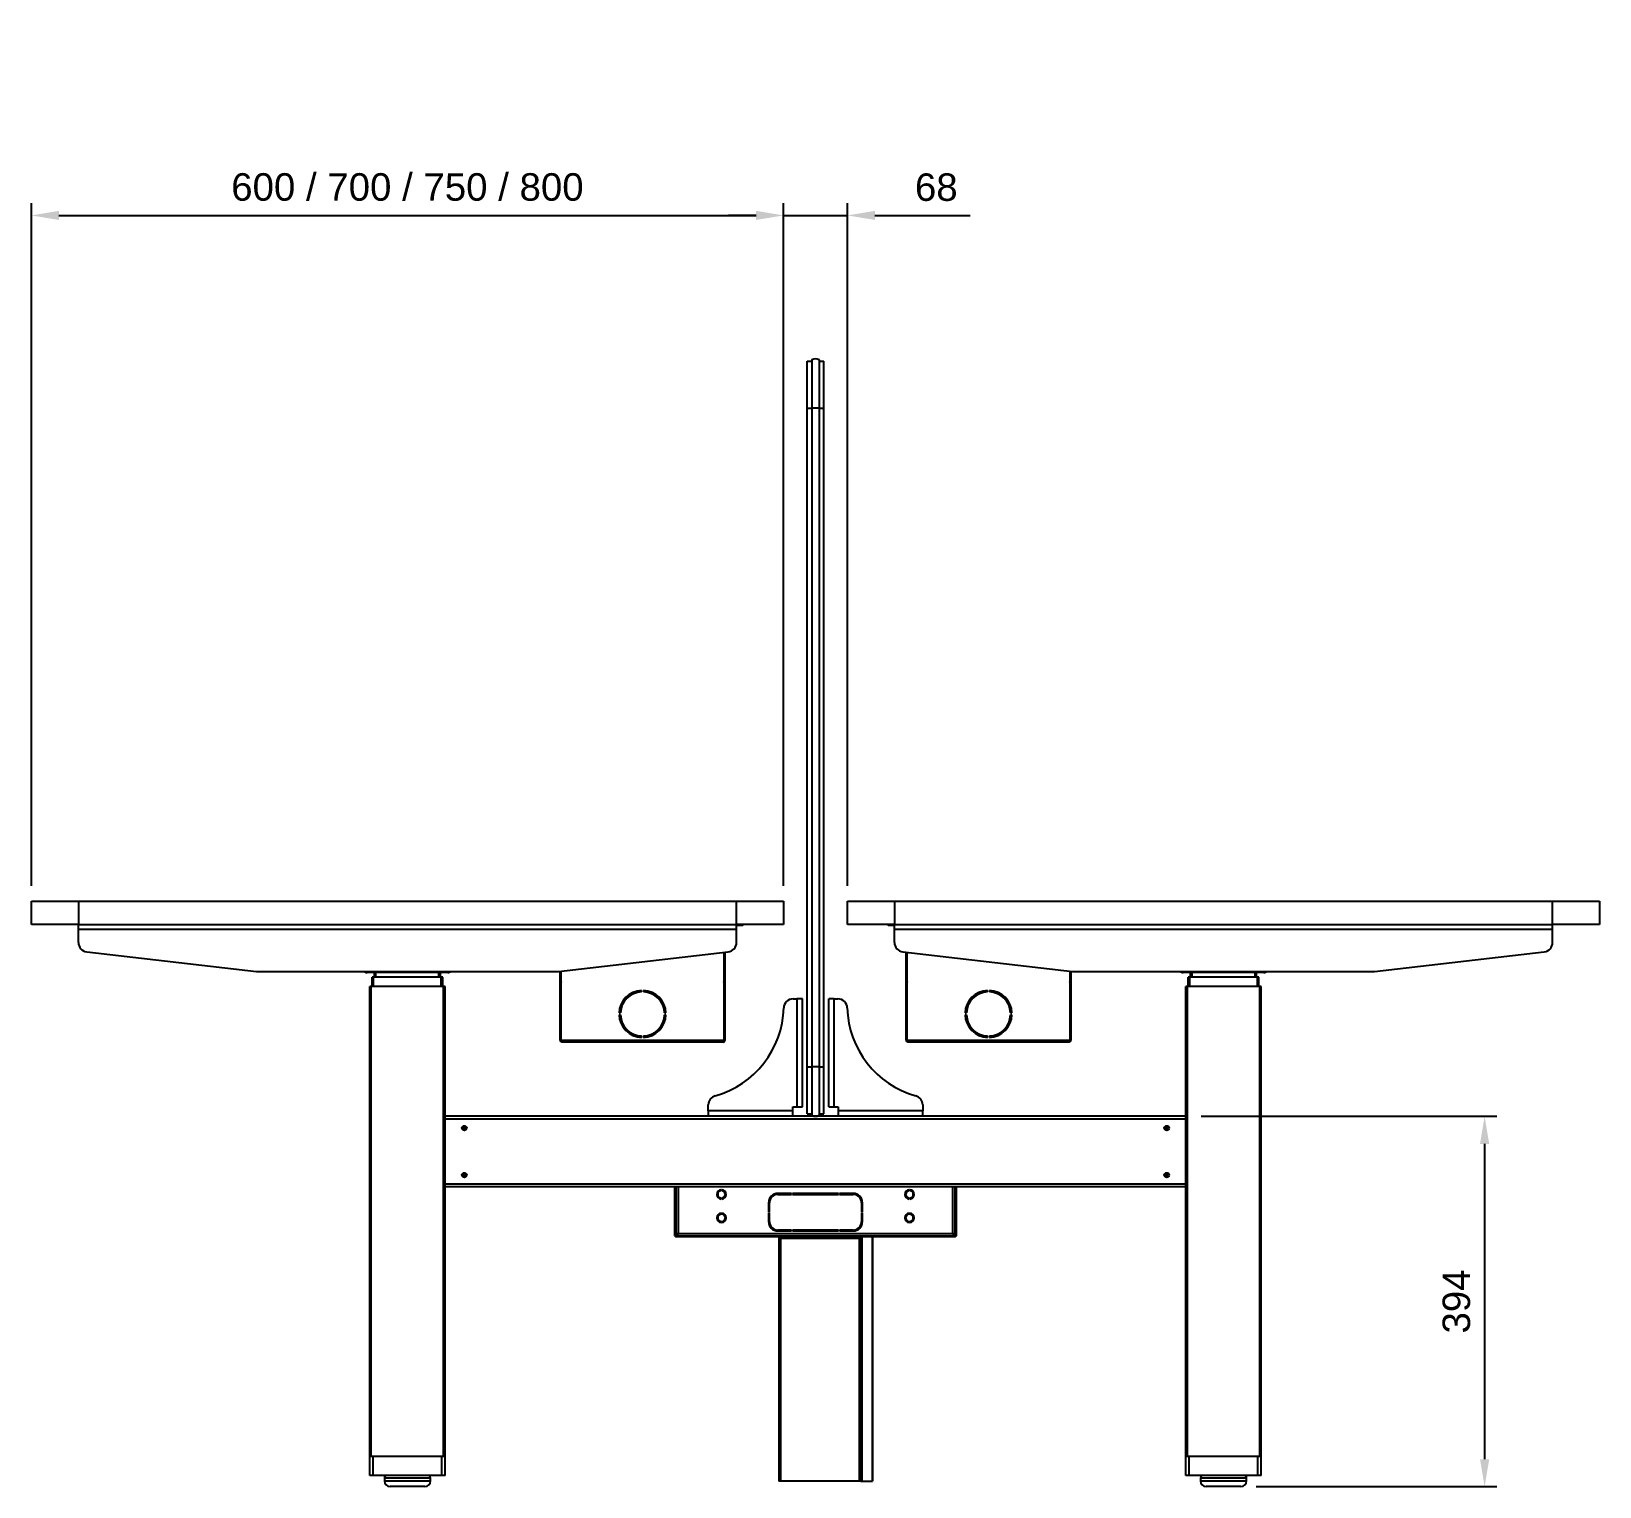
# Model space of a CAD drawing. Header units: millimetres. Extents: x -429 to 16771, y -1239 to 5751.
# Drawn here: x 11851 to 13519, y 4166 to 5715 of the extents above; entities that cross this region are included whole.
import ezdxf

# ---------------------------------------------------------------- set-up
doc = ezdxf.new("R2010")
doc.units = ezdxf.units.MM
doc.header["$LTSCALE"] = 100
doc.layers.add('FURNISHERS', color=4, linetype='Continuous', lineweight=25)
doc.styles.get("Standard").update_dxf_attribs({"font": 'arial.ttf'})
doc.dimstyles.new('CGJ', dxfattribs={"dimscale": 13, "dimtxt": 2.25, "dimasz": 2.25, "dimexe": 1, "dimexo": 1.25, "dimgap": 1.15, "dimtad": 1, "dimtoh": 1, "dimdec": 1, "dimdsep": 46, "dimtxsty": 'Standard', "dimcen": 0, "dimclrd": 2, "dimclre": 2, "dimclrt": 2, "dimadec": 0, "dimazin": 0, "dimtfac": 1, "dimtdec": 1, "dimtmove": 0, "dimatfit": 0, "dimfxl": 1, "dimtolj": 1, "dimtzin": 0, "dimlwe": -1, "dimarcsym": 2})

# ---------------------------------------------------------------- blocks, each defined once
blk = doc.blocks.new('*D75')
at = {"layer": 'Defpoints', "color": 0, "transparency": 16777216}
for p in [(12650.7, 5519), (11850.7, 4789.5), (12650.7, 4789.5)]:
    blk.add_point(p, dxfattribs=at)
at = {"layer": 'FURNISHERS', "color": 2, "transparency": 16777216}
for p, q in [((11850.7, 4805.7), (11850.7, 5532)), ((12650.7, 4805.7), (12650.7, 5532))]:
    blk.add_line(p, q, dxfattribs=at)
at = {"layer": 'FURNISHERS', "color": 2, "lineweight": -2, "transparency": 16777216}
blk.add_line((11880, 5519), (12621.5, 5519), dxfattribs=at)
at = {"layer": 'FURNISHERS', "color": 2, "transparency": 16777216}
for points in [[(11880, 5523.9), (11880, 5514.2), (11850.7, 5519)], [(12621.5, 5523.9), (12621.5, 5514.2), (12650.7, 5519)]]:
    blk.add_solid(points, dxfattribs=at)
at = {"layer": 'FURNISHERS', "color": 2, "transparency": 16777216, "insert": (12250.7, 5549.1), "char_height": 29.25, "attachment_point": 5}
blk.add_mtext('\\A1;600 / 700 / 750 / 800', dxfattribs=at)
blk = doc.blocks.new('*D76')
at = {"layer": 'Defpoints', "color": 0, "transparency": 16777216}
for p in [(13078.7, 4560.5), (13137.2, 4166.5), (13396.4, 4166.5)]:
    blk.add_point(p, dxfattribs=at)
at = {"layer": 'FURNISHERS', "color": 2, "transparency": 16777216}
for p, q in [((13095, 4560.5), (13409.4, 4560.5)), ((13153.5, 4166.5), (13409.4, 4166.5))]:
    blk.add_line(p, q, dxfattribs=at)
at = {"layer": 'FURNISHERS', "color": 2, "lineweight": -2, "transparency": 16777216}
blk.add_line((13396.4, 4531.2), (13396.4, 4195.7), dxfattribs=at)
at = {"layer": 'FURNISHERS', "color": 2, "transparency": 16777216}
for points in [[(13391.5, 4531.2), (13401.3, 4531.2), (13396.4, 4560.5)], [(13391.5, 4195.7), (13401.3, 4195.7), (13396.4, 4166.5)]]:
    blk.add_solid(points, dxfattribs=at)
at = {"layer": 'FURNISHERS', "color": 2, "transparency": 16777216, "insert": (13366.5, 4363.5), "char_height": 29.25, "attachment_point": 5, "rotation": 90}
blk.add_mtext('\\A1;394', dxfattribs=at)
blk = doc.blocks.new('*D77')
at = {"layer": 'Defpoints', "color": 0, "transparency": 16777216}
for p in [(12718.7, 5519), (12650.7, 4789.5), (12718.7, 4789.5)]:
    blk.add_point(p, dxfattribs=at)
at = {"layer": 'FURNISHERS', "color": 2, "transparency": 16777216}
for p, q in [((12650.7, 4805.7), (12650.7, 5532)), ((12718.7, 4805.7), (12718.7, 5532))]:
    blk.add_line(p, q, dxfattribs=at)
at = {"layer": 'FURNISHERS', "color": 2, "lineweight": -2, "transparency": 16777216}
for p, q in [((12621.5, 5519), (12592.2, 5519)), ((12650.7, 5519), (12718.7, 5519)), ((12748, 5519), (12849.2, 5519))]:
    blk.add_line(p, q, dxfattribs=at)
at = {"layer": 'FURNISHERS', "color": 2, "transparency": 16777216}
for points in [[(12621.5, 5523.9), (12621.5, 5514.2), (12650.7, 5519)], [(12748, 5523.9), (12748, 5514.2), (12718.7, 5519)]]:
    blk.add_solid(points, dxfattribs=at)
at = {"layer": 'FURNISHERS', "color": 2, "transparency": 16777216, "insert": (12813.2, 5548.9), "char_height": 29.25, "attachment_point": 5}
blk.add_mtext('\\A1;68', dxfattribs=at)

msp = doc.modelspace()

# ---------------------------------------------------------------- linework, layer by layer
at = {"color": 7, "linetype": 'Continuous', "lineweight": -3}
for p, q in [((12675.73, 5313.99), (12675.73, 5363.99)), ((12675.73, 5363.99), (12680.73, 5363.99)), ((12680.73, 5364.99), (12680.73, 5313.99)), ((12680.96, 5365.42), (12680.96, 5313.99)), ((12688.49, 5365.42), (12688.49, 5313.99)), ((12688.73, 5364.99), (12688.73, 5313.99)), ((12688.73, 5363.99), (12693.73, 5363.99)), ((12693.73, 5313.99), (12693.73, 5363.99)), ((12675.73, 4612.99), (12675.73, 5313.99)), ((12675.73, 5313.99), (12680.73, 5313.99)), ((12680.96, 5313.99), (12680.73, 5313.99)), ((12680.73, 5313.99), (12680.73, 4612.99)), ((12688.49, 5313.99), (12680.96, 5313.99)), ((12680.96, 5313.99), (12680.96, 4612.99)), ((12688.49, 5313.99), (12688.49, 4612.99)), ((12688.73, 5313.99), (12688.49, 5313.99)), ((12688.73, 5313.99), (12688.73, 4612.99)), ((12688.73, 5313.99), (12693.73, 5313.99)), ((12693.73, 4612.99), (12693.73, 5313.99)), ((11850.73, 4764.49), (11850.73, 4789.49)), ((11850.73, 4789.49), (11900.73, 4789.49)), ((11900.73, 4789.49), (11900.73, 4764.49)), ((11900.73, 4789.49), (12600.73, 4789.49)), ((12600.73, 4764.49), (12600.73, 4789.49)), ((12600.73, 4789.49), (12650.73, 4789.49)), ((12650.73, 4789.49), (12650.73, 4764.49)), ((12718.73, 4764.49), (12718.73, 4789.49)), ((12718.73, 4789.49), (12768.73, 4789.49)), ((12768.73, 4789.49), (12768.73, 4764.49)), ((12768.73, 4789.49), (13468.73, 4789.49)), ((13468.73, 4764.49), (13468.73, 4789.49)), ((13468.73, 4789.49), (13518.73, 4789.49)), ((13518.73, 4789.49), (13518.73, 4764.49)), ((11900.73, 4764.49), (11850.73, 4764.49)), ((11900.73, 4764.49), (12600.73, 4764.49)), ((11900.73, 4759.49), (11900.73, 4764.49)), ((11900.73, 4745.4), (11900.73, 4759.49)), ((11900.73, 4759.49), (12600.73, 4759.49)), ((12650.73, 4764.49), (12600.73, 4764.49)), ((12600.73, 4759.49), (12600.73, 4764.49)), ((12602.43, 4763.69), (12600.73, 4763.69)), ((12600.73, 4745.4), (12600.73, 4759.49)), ((12602.43, 4763.69), (12602.43, 4764.49)), ((12607.43, 4763.69), (12602.43, 4763.69)), ((12607.43, 4764.49), (12607.43, 4763.69)), ((12768.73, 4764.49), (12718.73, 4764.49)), ((12762.03, 4763.69), (12762.03, 4764.49)), ((12767.03, 4763.69), (12762.03, 4763.69)), ((12767.03, 4764.49), (12767.03, 4763.69)), ((12768.73, 4763.69), (12767.03, 4763.69)), ((12768.73, 4764.49), (13468.73, 4764.49)), ((12768.73, 4759.49), (12768.73, 4764.49)), ((12768.73, 4745.4), (12768.73, 4759.49)), ((12768.73, 4759.49), (13468.73, 4759.49)), ((13518.73, 4764.49), (13468.73, 4764.49)), ((13468.73, 4759.49), (13468.73, 4764.49)), ((13468.73, 4745.4), (13468.73, 4759.49)), ((11909.58, 4735.47), (12090.15, 4714.56)), ((12411.3, 4714.56), (12591.88, 4735.47)), ((12587.23, 4734.93), (12587.23, 4641.09)), ((12587.43, 4734.95), (12587.43, 4641.09)), ((12588.23, 4735.04), (12588.23, 4641.09)), ((12777.58, 4735.47), (12958.15, 4714.56)), ((12781.23, 4641.09), (12781.23, 4735.04)), ((12782.03, 4641.09), (12782.03, 4734.95)), ((12782.23, 4641.09), (12782.23, 4734.93)), ((13279.3, 4714.56), (13459.88, 4735.47)), ((12091.3, 4714.49), (12410.15, 4714.49)), ((12214.8, 4713.49), (12207.73, 4713.49)), ((12213.23, 4698.49), (12213.23, 4708.49)), ((12214.73, 4708.49), (12213.23, 4708.49)), ((12214.73, 4698.49), (12214.73, 4708.49)), ((12286.73, 4708.49), (12214.73, 4708.49)), ((12214.8, 4714.49), (12214.8, 4713.49)), ((12286.65, 4713.49), (12214.8, 4713.49)), ((12215.73, 4708.49), (12215.73, 4713.49)), ((12217.23, 4708.49), (12217.23, 4713.49)), ((12284.23, 4708.49), (12284.23, 4713.49)), ((12285.73, 4708.49), (12285.73, 4713.49)), ((12286.65, 4714.49), (12286.65, 4713.49)), ((12293.73, 4713.49), (12286.65, 4713.49)), ((12286.73, 4698.49), (12286.73, 4708.49)), ((12288.23, 4708.49), (12286.73, 4708.49)), ((12288.23, 4698.49), (12288.23, 4708.49)), ((12413.23, 4641.09), (12413.23, 4714.78)), ((12414.03, 4641.09), (12414.03, 4714.87)), ((12414.23, 4641.09), (12414.23, 4714.9)), ((12955.23, 4714.9), (12955.23, 4641.09)), ((12955.43, 4714.87), (12955.43, 4641.09)), ((12956.23, 4714.78), (12956.23, 4641.09)), ((12959.3, 4714.49), (13278.15, 4714.49)), ((13082.8, 4713.49), (13075.73, 4713.49)), ((13081.23, 4698.49), (13081.23, 4708.49)), ((13082.73, 4708.49), (13081.23, 4708.49)), ((13082.73, 4698.49), (13082.73, 4708.49)), ((13154.73, 4708.49), (13082.73, 4708.49)), ((13082.8, 4714.49), (13082.8, 4713.49)), ((13154.65, 4713.49), (13082.8, 4713.49)), ((13083.73, 4708.49), (13083.73, 4713.49)), ((13085.23, 4708.49), (13085.23, 4713.49)), ((13152.23, 4708.49), (13152.23, 4713.49)), ((13153.73, 4708.49), (13153.73, 4713.49)), ((13154.65, 4714.49), (13154.65, 4713.49)), ((13161.73, 4713.49), (13154.65, 4713.49)), ((13154.73, 4698.49), (13154.73, 4708.49)), ((13156.23, 4708.49), (13154.73, 4708.49)), ((13156.23, 4698.49), (13156.23, 4708.49)), ((12210.73, 4198.49), (12210.73, 4698.49)), ((12212.23, 4698.49), (12210.73, 4698.49)), ((12212.23, 4198.49), (12212.23, 4698.49)), ((12289.23, 4698.49), (12212.23, 4698.49)), ((12289.23, 4198.49), (12289.23, 4698.49)), ((12290.73, 4698.49), (12289.23, 4698.49)), ((12290.73, 4198.49), (12290.73, 4698.49)), ((12499.73, 4692.97), (12499.73, 4694.47)), ((12501.73, 4694.47), (12501.73, 4692.97)), ((12867.73, 4692.97), (12867.73, 4694.47)), ((12869.73, 4694.47), (12869.73, 4692.97)), ((13078.73, 4198.49), (13078.73, 4698.49)), ((13080.23, 4698.49), (13078.73, 4698.49)), ((13080.23, 4198.49), (13080.23, 4698.49)), ((13157.23, 4698.49), (13080.23, 4698.49)), ((13157.23, 4198.49), (13157.23, 4698.49)), ((13158.73, 4698.49), (13157.23, 4698.49)), ((13158.73, 4198.49), (13158.73, 4698.49)), ((12475.75, 4670.49), (12477.25, 4670.49)), ((12524.2, 4670.49), (12525.71, 4670.49)), ((12660.93, 4685.49), (12664.73, 4685.49)), ((12664.73, 4685.49), (12664.73, 4570.49)), ((12670.73, 4685.49), (12664.73, 4685.49)), ((12670.73, 4570.49), (12670.73, 4685.49)), ((12698.73, 4570.49), (12698.73, 4685.49)), ((12704.73, 4685.49), (12698.73, 4685.49)), ((12704.73, 4570.49), (12704.73, 4685.49)), ((12704.73, 4685.49), (12708.52, 4685.49)), ((12843.75, 4670.49), (12845.25, 4670.49)), ((12892.2, 4670.49), (12893.71, 4670.49)), ((12477.25, 4668.49), (12475.75, 4668.49)), ((12525.71, 4668.49), (12524.2, 4668.49)), ((12845.25, 4668.49), (12843.75, 4668.49)), ((12893.71, 4668.49), (12892.2, 4668.49)), ((12413.23, 4641.09), (12414.03, 4641.09)), ((12587.23, 4641.09), (12414.23, 4641.09)), ((12586.63, 4639.49), (12414.83, 4639.49)), ((12499.73, 4644.51), (12499.73, 4646.01)), ((12501.73, 4646.01), (12501.73, 4644.51)), ((12587.43, 4641.09), (12588.23, 4641.09)), ((12781.23, 4641.09), (12782.03, 4641.09)), ((12955.23, 4641.09), (12782.23, 4641.09)), ((12954.63, 4639.49), (12782.83, 4639.49)), ((12867.73, 4644.51), (12867.73, 4646.01)), ((12869.73, 4646.01), (12869.73, 4644.51)), ((12955.43, 4641.09), (12956.23, 4641.09)), ((12675.73, 4562.99), (12675.73, 4612.99)), ((12675.73, 4612.99), (12680.73, 4612.99)), ((12680.96, 4612.99), (12680.73, 4612.99)), ((12680.73, 4612.99), (12680.73, 4561.99)), ((12688.49, 4612.99), (12680.96, 4612.99)), ((12680.96, 4612.99), (12680.96, 4561.57)), ((12688.49, 4612.99), (12688.49, 4561.57)), ((12688.73, 4612.99), (12688.49, 4612.99)), ((12688.73, 4612.99), (12688.73, 4561.99)), ((12688.73, 4612.99), (12693.73, 4612.99)), ((12693.73, 4562.99), (12693.73, 4612.99)), ((12570.73, 4566.49), (12570.73, 4572.62)), ((12660.73, 4570.49), (12664.73, 4570.49)), ((12660.73, 4566.49), (12660.73, 4570.49)), ((12664.73, 4570.49), (12670.73, 4570.49)), ((12698.73, 4570.49), (12704.73, 4570.49)), ((12704.73, 4570.49), (12708.73, 4570.49)), ((12708.73, 4570.49), (12708.73, 4566.49)), ((12798.73, 4572.62), (12798.73, 4566.49)), ((13078.73, 4560.49), (12290.73, 4560.49)), ((13078.73, 4557.49), (12290.73, 4557.49)), ((12660.73, 4566.49), (12570.73, 4566.49)), ((12570.73, 4566.49), (12570.73, 4560.49)), ((12660.73, 4560.49), (12660.73, 4566.49)), ((12675.73, 4562.99), (12680.73, 4562.99)), ((12688.73, 4562.99), (12693.73, 4562.99)), ((12798.73, 4566.49), (12708.73, 4566.49)), ((12708.73, 4566.49), (12708.73, 4560.49)), ((12798.73, 4560.49), (12798.73, 4566.49)), ((13078.73, 4488.49), (12290.73, 4488.49)), ((13078.73, 4485.49), (12290.73, 4485.49)), ((12534.73, 4485.49), (12534.73, 4434.49)), ((12535.73, 4485.49), (12535.73, 4434.49)), ((12536.23, 4485.49), (12536.23, 4434.87)), ((12538.63, 4485.49), (12538.63, 4435.89)), ((12584.23, 4481.46), (12584.23, 4482.46)), ((12584.23, 4472.52), (12584.23, 4473.52)), ((12585.23, 4482.46), (12585.23, 4481.46)), ((12585.23, 4473.52), (12585.23, 4472.52)), ((12659.23, 4478.49), (12644.73, 4478.49)), ((12644.73, 4477.49), (12659.23, 4477.49)), ((12659.23, 4477.49), (12659.23, 4478.49)), ((12660.23, 4478.49), (12660.23, 4477.49)), ((12709.23, 4478.49), (12660.23, 4478.49)), ((12660.23, 4477.49), (12709.23, 4477.49)), ((12709.23, 4477.49), (12709.23, 4478.49)), ((12724.73, 4478.49), (12710.23, 4478.49)), ((12710.23, 4478.49), (12710.23, 4477.49)), ((12710.23, 4477.49), (12724.73, 4477.49)), ((12784.23, 4481.46), (12784.23, 4482.46)), ((12784.23, 4472.52), (12784.23, 4473.52)), ((12785.23, 4482.46), (12785.23, 4481.46)), ((12785.23, 4473.52), (12785.23, 4472.52)), ((12830.83, 4435.89), (12830.83, 4485.49)), ((12833.23, 4434.87), (12833.23, 4485.49)), ((12833.73, 4434.49), (12833.73, 4485.49)), ((12834.73, 4434.49), (12834.73, 4485.49)), ((12584.23, 4456.46), (12584.23, 4457.46)), ((12585.23, 4457.46), (12585.23, 4456.46)), ((12634.73, 4468.49), (12634.73, 4458.99)), ((12634.73, 4458.99), (12635.73, 4458.99)), ((12635.73, 4457.99), (12634.73, 4457.99)), ((12634.73, 4457.99), (12634.73, 4448.49)), ((12635.73, 4458.99), (12635.73, 4468.49)), ((12635.73, 4448.49), (12635.73, 4457.99)), ((12733.73, 4468.49), (12733.73, 4458.99)), ((12733.73, 4458.99), (12734.73, 4458.99)), ((12734.73, 4457.99), (12733.73, 4457.99)), ((12733.73, 4457.99), (12733.73, 4448.49)), ((12734.73, 4458.99), (12734.73, 4468.49)), ((12734.73, 4448.49), (12734.73, 4457.99)), ((12784.23, 4456.46), (12784.23, 4457.46)), ((12785.23, 4457.46), (12785.23, 4456.46)), ((12584.23, 4447.52), (12584.23, 4448.52)), ((12585.23, 4448.52), (12585.23, 4447.52)), ((12659.23, 4439.49), (12644.73, 4439.49)), ((12644.73, 4438.49), (12659.23, 4438.49)), ((12659.23, 4438.49), (12659.23, 4439.49)), ((12709.23, 4439.49), (12660.23, 4439.49)), ((12660.23, 4439.49), (12660.23, 4438.49)), ((12660.23, 4438.49), (12709.23, 4438.49)), ((12709.23, 4438.49), (12709.23, 4439.49)), ((12724.73, 4439.49), (12710.23, 4439.49)), ((12710.23, 4439.49), (12710.23, 4438.49)), ((12710.23, 4438.49), (12724.73, 4438.49)), ((12784.23, 4447.52), (12784.23, 4448.52)), ((12785.23, 4448.52), (12785.23, 4447.52)), ((12534.73, 4434.49), (12535.73, 4434.49)), ((12536.23, 4434.87), (12537.43, 4434.87)), ((12536.73, 4433.49), (12536.73, 4432.49)), ((12536.73, 4433.49), (12832.73, 4433.49)), ((12536.73, 4432.49), (12832.73, 4432.49)), ((12537.6, 4433.49), (12537.6, 4434.69)), ((12538.63, 4435.89), (12830.83, 4435.89)), ((12645.88, 4432.49), (12645.88, 4430.89)), ((12645.88, 4430.89), (12645.88, 4172.49)), ((12647.48, 4430.89), (12645.88, 4430.89)), ((12646.68, 4432.49), (12646.68, 4430.89)), ((12647.48, 4431.69), (12647.48, 4432.49)), ((12650.48, 4431.69), (12647.48, 4431.69)), ((12647.48, 4431.69), (12647.48, 4430.89)), ((12647.48, 4430.89), (12731.28, 4430.89)), ((12647.48, 4430.89), (12647.48, 4172.49)), ((12650.48, 4432.49), (12650.48, 4431.69)), ((12728.28, 4431.69), (12650.48, 4431.69)), ((12728.28, 4431.69), (12728.28, 4432.49)), ((12731.28, 4431.69), (12728.28, 4431.69)), ((12731.28, 4432.49), (12731.28, 4431.69)), ((12731.28, 4430.89), (12731.28, 4431.69)), ((12731.28, 4430.89), (12731.28, 4172.49)), ((12732.88, 4430.89), (12731.28, 4430.89)), ((12732.08, 4432.49), (12732.08, 4430.89)), ((12732.88, 4432.49), (12732.88, 4430.89)), ((12732.88, 4430.89), (12732.88, 4172.49)), ((12733.88, 4432.49), (12733.88, 4172.49)), ((12744.88, 4432.49), (12744.88, 4172.49)), ((12745.18, 4432.49), (12745.18, 4172.49)), ((12831.85, 4433.49), (12831.85, 4434.69)), ((12833.23, 4434.87), (12832.03, 4434.87)), ((12832.73, 4432.49), (12832.73, 4433.49)), ((12833.73, 4434.49), (12834.73, 4434.49)), ((12212.23, 4198.49), (12210.73, 4198.49)), ((12210.73, 4178.49), (12210.73, 4198.49)), ((12289.23, 4198.49), (12212.23, 4198.49)), ((12214.23, 4178.49), (12214.23, 4198.49)), ((12287.23, 4198.49), (12214.23, 4198.49)), ((12287.23, 4178.49), (12287.23, 4198.49)), ((12290.73, 4198.49), (12289.23, 4198.49)), ((12290.73, 4178.49), (12290.73, 4198.49)), ((13078.73, 4178.49), (13078.73, 4198.49)), ((13080.23, 4198.49), (13078.73, 4198.49)), ((13157.23, 4198.49), (13080.23, 4198.49)), ((13082.23, 4178.49), (13082.23, 4198.49)), ((13155.23, 4198.49), (13082.23, 4198.49)), ((13155.23, 4178.49), (13155.23, 4198.49)), ((13158.73, 4198.49), (13157.23, 4198.49)), ((13158.73, 4178.49), (13158.73, 4198.49)), ((12214.23, 4178.49), (12210.73, 4178.49)), ((12287.23, 4178.49), (12214.23, 4178.49)), ((12226.23, 4175.49), (12226.23, 4172.49)), ((12275.23, 4175.49), (12226.23, 4175.49)), ((12275.23, 4172.49), (12226.23, 4172.49)), ((12275.23, 4172.49), (12275.23, 4175.49)), ((12290.73, 4178.49), (12287.23, 4178.49)), ((12647.48, 4172.49), (12645.88, 4172.49)), ((12731.28, 4172.49), (12647.48, 4172.49)), ((12732.88, 4172.49), (12731.28, 4172.49)), ((12732.88, 4172.49), (12733.88, 4172.49)), ((12733.88, 4172.49), (12744.88, 4172.49)), ((12744.88, 4172.49), (12745.18, 4172.49)), ((13082.23, 4178.49), (13078.73, 4178.49)), ((13155.23, 4178.49), (13082.23, 4178.49)), ((13094.23, 4175.49), (13094.23, 4172.49)), ((13143.23, 4175.49), (13094.23, 4175.49)), ((13143.23, 4172.49), (13094.23, 4172.49)), ((13143.23, 4172.49), (13143.23, 4175.49)), ((13158.73, 4178.49), (13155.23, 4178.49)), ((12269.23, 4166.49), (12232.23, 4166.49)), ((13137.23, 4166.49), (13100.23, 4166.49))]:
    msp.add_line(p, q, dxfattribs=at)
at = {"color": 7, "linetype": 'Continuous', "lineweight": -3, "flags": 128}
for points in [[(12414.03, 4704.38), (12414.21, 4704.47), (12414.23, 4704.47)], [(12587.23, 4704.47), (12587.24, 4704.47), (12587.43, 4704.38)], [(12782.03, 4704.38), (12782.21, 4704.47), (12782.23, 4704.47)], [(12955.23, 4704.47), (12955.24, 4704.47), (12955.43, 4704.38)]]:
    msp.add_lwpolyline(points, dxfattribs=at)
at = {"color": 7, "linetype": 'Continuous', "lineweight": -3}
for centre, radius in [((12311.23, 4547.99), 2.5), ((12311.23, 4547.99), 1.25), ((13058.23, 4547.99), 2.5), ((13058.23, 4547.99), 1.25), ((12311.23, 4497.99), 2.5), ((12311.23, 4497.99), 1.25), ((13058.23, 4497.99), 2.5), ((13058.23, 4497.99), 1.25)]:
    msp.add_circle(centre, radius, dxfattribs=at)
for centre, radius, start, end in [((12681.23, 5364.99), 0.5, 121.89079, 180), ((12684.73, 5359.37), 7.12, 58.10921, 121.89079), ((12688.23, 5364.99), 0.5, 0, 58.10921), ((11910.73, 4745.4), 10, 180, 263.39516), ((12590.73, 4745.4), 10, 276.60484, 0), ((12778.73, 4745.4), 10, 180, 263.39516), ((13458.73, 4745.4), 10, 276.60484, 0), ((12091.3, 4724.49), 10, 263.39516, 270), ((12207.73, 4718.49), 5, 233.1301, 270), ((12207.84, 4716.48), 2.99, 221.69327, 267.82793), ((12214.91, 4716.48), 2.99, 221.69327, 267.82793), ((12286.54, 4716.48), 2.99, 272.17207, 318.30673), ((12293.73, 4718.49), 5, 270, 306.8699), ((12293.61, 4716.48), 2.99, 272.17207, 318.30673), ((12410.15, 4724.49), 10, 270, 276.60484), ((12959.3, 4724.49), 10, 263.39516, 270), ((13075.73, 4718.49), 5, 233.1301, 270), ((13075.84, 4716.48), 2.99, 221.69327, 267.82793), ((13082.91, 4716.48), 2.99, 221.69327, 267.82793), ((13154.54, 4716.48), 2.99, 272.17207, 318.30673), ((13161.73, 4718.49), 5, 270, 306.8699), ((13161.61, 4716.48), 2.99, 272.17207, 318.30673), ((13278.15, 4724.49), 10, 270, 276.60484), ((12414.83, 4702.99), 0.8, 138.59038, 180), ((12500.73, 4669.49), 25, 92.29244, 177.70756), ((12500.73, 4669.49), 23.5, 92.43885, 177.56115), ((12500.73, 4669.49), 25, 2.29244, 87.70756), ((12500.73, 4669.49), 23.5, 2.43885, 87.56115), ((12586.63, 4702.99), 0.8, 0, 41.40962), ((12782.83, 4702.99), 0.8, 138.59038, 180), ((12868.73, 4669.49), 25, 92.29244, 177.70756), ((12868.73, 4669.49), 23.5, 92.43885, 177.56115), ((12868.73, 4669.49), 25, 2.29244, 87.70756), ((12868.73, 4669.49), 23.5, 2.43885, 87.56115), ((12954.63, 4702.99), 0.8, 0, 41.40962), ((12550.97, 4678.52), 100, 285.69496, 358.42212), ((12660.93, 4675.49), 10, 90, 178.42212), ((12708.52, 4675.49), 10, 1.57788, 90), ((12818.48, 4678.52), 100, 181.57788, 254.30504), ((12500.73, 4669.49), 25, 182.29244, 267.70756), ((12500.73, 4669.49), 23.5, 182.43885, 267.56115), ((12500.73, 4669.49), 23.5, 272.43885, 357.56115), ((12500.73, 4669.49), 25, 272.29244, 357.70756), ((12868.73, 4669.49), 25, 182.29244, 267.70756), ((12868.73, 4669.49), 23.5, 182.43885, 267.56115), ((12868.73, 4669.49), 25, 272.29244, 357.70756), ((12868.73, 4669.49), 23.5, 272.43885, 357.56115), ((12414.83, 4641.09), 1.6, 180, 270), ((12414.83, 4641.09), 0.8, 180, 236.02018), ((12586.63, 4641.09), 1.6, 270, 0), ((12586.63, 4641.09), 0.8, 303.9456, 0), ((12782.83, 4641.09), 1.6, 180, 270), ((12782.83, 4641.09), 0.8, 180, 236.02018), ((12954.63, 4641.09), 1.6, 270, 0), ((12954.63, 4641.09), 0.8, 303.93942, 0), ((12580.73, 4572.62), 10, 105.69496, 180), ((12788.73, 4572.62), 10, 0, 74.30504), ((12681.23, 4561.99), 0.5, 180, 238.10921), ((12684.73, 4567.62), 7.12, 238.10921, 301.89079), ((12688.23, 4561.99), 0.5, 301.89079, 360), ((12584.73, 4477.49), 4.99, 95.74641, 264.25359), ((12584.73, 4477.49), 4.74, 96.05135, 263.94865), ((12584.73, 4477.49), 4, 97.18076, 262.81924), ((12584.73, 4477.49), 4.99, 275.74641, 84.25359), ((12584.73, 4477.49), 4.74, 276.05135, 83.94865), ((12584.73, 4477.49), 4, 277.18076, 82.81924), ((12644.73, 4468.49), 10, 90, 180), ((12644.73, 4468.49), 9, 90, 180), ((12724.73, 4468.49), 10, 0, 90), ((12724.73, 4468.49), 9, 0, 90), ((12784.73, 4477.49), 4.99, 95.74641, 264.25359), ((12784.73, 4477.49), 4.74, 96.05135, 263.94865), ((12784.73, 4477.49), 4, 97.18076, 262.81924), ((12784.73, 4477.49), 4.99, 275.74641, 84.25359), ((12784.73, 4477.49), 4.74, 276.05135, 83.94865), ((12784.73, 4477.49), 4, 277.18076, 82.81924), ((12584.73, 4452.49), 4.99, 95.74641, 264.25359), ((12584.73, 4452.49), 4.74, 96.05135, 263.94865), ((12584.73, 4452.49), 4, 97.18076, 262.81924), ((12584.73, 4452.49), 4.99, 275.74641, 84.25359), ((12584.73, 4452.49), 4.74, 276.05135, 83.94865), ((12584.73, 4452.49), 4, 277.18076, 82.81924), ((12784.73, 4452.49), 4.99, 95.74641, 264.25359), ((12784.73, 4452.49), 4.74, 96.05135, 263.94865), ((12784.73, 4452.49), 4, 97.18076, 262.81924), ((12784.73, 4452.49), 4.99, 275.74641, 84.25359), ((12784.73, 4452.49), 4.74, 276.05135, 83.94865), ((12784.73, 4452.49), 4, 277.18076, 82.81924), ((12644.73, 4448.49), 10, 180, 270), ((12644.73, 4448.49), 9, 180, 270), ((12724.73, 4448.49), 9, 270, 0), ((12724.73, 4448.49), 10, 270, 0), ((12536.73, 4434.49), 2, 180, 270), ((12536.73, 4434.49), 1, 180, 270), ((12832.73, 4434.49), 1, 270, 0), ((12832.73, 4434.49), 2, 270, 0), ((12229.23, 4175.49), 3, 90, 180), ((12232.23, 4172.49), 6, 180, 270), ((12269.23, 4172.49), 6, 270, 0), ((12272.23, 4175.49), 3, 0, 90), ((13097.23, 4175.49), 3, 90, 180), ((13100.23, 4172.49), 6, 180, 270), ((13137.23, 4172.49), 6, 270, 0), ((13140.23, 4175.49), 3, 0, 90)]:
    msp.add_arc(centre, radius, start, end, dxfattribs=at)
for points, knots in [([(12414.83, 4639.49), (12414.78, 4639.51), (12414.69, 4639.55), (12414.56, 4639.84), (12414.43, 4640.27), (12414.32, 4640.71), (12414.25, 4640.99), (12414.23, 4641.09)], [0, 0, 0, 0, 0.2207426, 0.4415058, 0.662269, 0.883032, 1, 1, 1, 1]), ([(12587.23, 4641.09), (12587.18, 4640.91), (12587.09, 4640.54), (12586.96, 4640.05), (12586.83, 4639.68), (12586.72, 4639.51), (12586.65, 4639.5), (12586.63, 4639.49)], [0, 0, 0, 0, 0.2207426, 0.4415058, 0.662269, 0.883032, 1, 1, 1, 1]), ([(12782.83, 4639.49), (12782.78, 4639.51), (12782.69, 4639.55), (12782.56, 4639.84), (12782.43, 4640.27), (12782.32, 4640.71), (12782.25, 4640.99), (12782.23, 4641.09)], [0, 0, 0, 0, 0.2207426, 0.4415058, 0.662269, 0.883032, 1, 1, 1, 1]), ([(12955.23, 4641.09), (12955.18, 4640.91), (12955.09, 4640.54), (12954.96, 4640.05), (12954.83, 4639.68), (12954.72, 4639.51), (12954.65, 4639.5), (12954.63, 4639.49)], [0, 0, 0, 0, 0.2207426, 0.4415058, 0.662269, 0.883032, 1, 1, 1, 1]), ([(12538.63, 4435.89), (12538.35, 4435.82), (12537.79, 4435.66), (12537.05, 4435.44), (12536.5, 4435.21), (12536.25, 4435.02), (12536.23, 4434.91), (12536.23, 4434.87)], [0, 0, 0, 0, 0.222483, 0.4449936, 0.6675043, 0.8900148, 1, 1, 1, 1]), ([(12538.63, 4435.89), (12538.44, 4435.79), (12538.11, 4435.61), (12537.72, 4435.35), (12537.47, 4435.1), (12537.44, 4434.94), (12537.43, 4434.87)], [0, 0, 0, 0, 0.2867804, 0.5315635, 0.7762578, 1, 1, 1, 1]), ([(12537.6, 4433.49), (12537.68, 4433.52), (12537.83, 4433.58), (12538.06, 4434.02), (12538.29, 4434.67), (12538.48, 4435.34), (12538.59, 4435.75), (12538.63, 4435.89)], [0, 0, 0, 0, 0.222483, 0.4449936, 0.6675043, 0.8900148, 1, 1, 1, 1]), ([(12537.6, 4434.69), (12537.7, 4434.72), (12537.88, 4434.76), (12538.15, 4435.07), (12538.39, 4435.46), (12538.55, 4435.75), (12538.63, 4435.89)], [0, 0, 0, 0, 0.2867804, 0.5315635, 0.7762578, 1, 1, 1, 1]), ([(12833.23, 4434.87), (12833.2, 4434.94), (12833.14, 4435.1), (12832.7, 4435.32), (12832.05, 4435.55), (12831.38, 4435.74), (12830.96, 4435.85), (12830.83, 4435.89)], [0, 0, 0, 0, 0.222483, 0.4449936, 0.6675043, 0.8900148, 1, 1, 1, 1]), ([(12832.03, 4434.87), (12832, 4434.97), (12831.96, 4435.15), (12831.65, 4435.41), (12831.26, 4435.66), (12830.97, 4435.82), (12830.83, 4435.89)], [0, 0, 0, 0, 0.2867804, 0.5315635, 0.7762578, 1, 1, 1, 1]), ([(12830.83, 4435.89), (12830.9, 4435.61), (12831.05, 4435.05), (12831.28, 4434.31), (12831.51, 4433.77), (12831.7, 4433.52), (12831.81, 4433.5), (12831.85, 4433.49)], [0, 0, 0, 0, 0.222483, 0.4449936, 0.6675043, 0.8900148, 1, 1, 1, 1]), ([(12830.83, 4435.89), (12830.92, 4435.71), (12831.11, 4435.38), (12831.37, 4434.98), (12831.61, 4434.74), (12831.77, 4434.71), (12831.85, 4434.69)], [0, 0, 0, 0, 0.2867804, 0.5315635, 0.7762578, 1, 1, 1, 1])]:
    msp.add_open_spline(points, degree=3, knots=knots, dxfattribs=at)

# ---------------------------------------------------------------- dimensions: what is measured, and where the dimension line sits
at = {"layer": 'FURNISHERS'}
dim = msp.add_linear_dim(base=(12650.73, 5519.04), p1=(11850.73, 4789.49), p2=(12650.73, 4789.49), text='600 / 700 / 750 / <>', dimstyle='CGJ', dxfattribs=at)
dim.commit()
dim.dimension.update_dxf_attribs({"geometry": '*D75', "text_midpoint": (12250.73, 5549.12)})
dim = msp.add_linear_dim(base=(12718.73, 5519.04), p1=(12650.73, 4789.49), p2=(12718.73, 4789.49), dimstyle='CGJ', dxfattribs=at)
dim.commit()
dim.dimension.update_dxf_attribs({"geometry": '*D77', "text_midpoint": (12813.23, 5548.93)})
dim = msp.add_linear_dim(base=(13396.38, 4166.49), p1=(13078.73, 4560.49), p2=(13137.23, 4166.49), angle=90, dimstyle='CGJ', dxfattribs=at)
dim.commit()
dim.dimension.update_dxf_attribs({"geometry": '*D76', "text_midpoint": (13366.48, 4363.49)})

doc.saveas('drawing.dxf')
